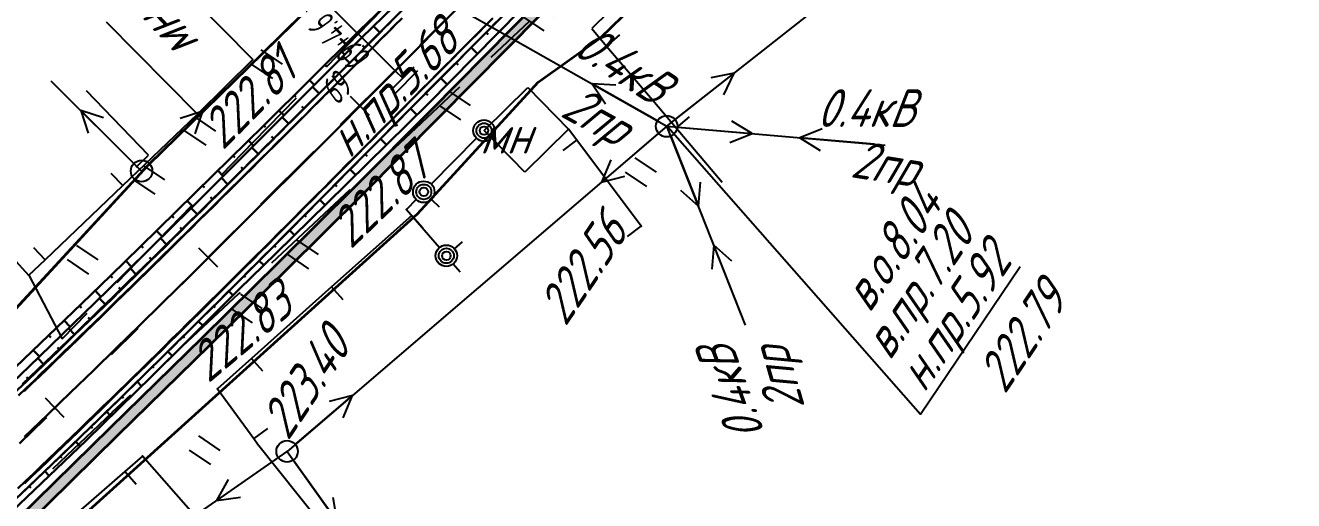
# Model space of a CAD drawing. Header units: millimetres. Extents: x -698 to 8131, y -704 to 4503.
# Drawn here: x 5026.2 to 5144.4, y 3588.9 to 3633.2 of the extents above; entities that cross this region are included whole.
import ezdxf

# ---------------------------------------------------------------- set-up
doc = ezdxf.new("R2010")
doc.units = ezdxf.units.MM
for name, pattern in [('CONTI', [0]), ('DASHED', [0.75, 0.5, -0.25]), ('STROT', [1.7, 0.5, -1.2])]:
    doc.linetypes.add(name, pattern=pattern)
for name, color, linetype, lineweight in [('10', 1, 'Continuous', 35), ('КОПИЯ_ОСЬ_13_ОТКОСЫ', 7, 'Continuous', 30), ('КОПИЯ_ОСЬ_ГРАНИЦЫ_ПОЛОС', 7, 'Continuous', 30), ('ОСЬ_ВЕРХ_ПОКРЫТИЯ_ГРАНИЦЫ_ПОЛОС', 7, 'Continuous', 30), ('ОСЬ_ВЕРХ_ПОКРЫТИЯ_ОСЬ', 1, 'Continuous', 30), ('Тротуар', 40, 'Continuous', 35)]:
    doc.layers.add(name, color=color, linetype=linetype, lineweight=lineweight)
for name, color, linetype in [('NAD_MDEFAULT', 7, 'CONTI'), ('PI_OTDEFAULT', 172, 'CONTI'), ('PI_TTDEFAULT', 5, 'CONTI'), ('SIT_LDEFAULT', 7, 'CONTI'), ('USLZNDEFAULT', 7, 'CONTI'), ('ОСЬ_ВЕРХ_ПОКРЫТИЯ_ПИКЕТЫ', 1, 'Continuous'), ('ОСЬ_ВЕРХ_ПОКРЫТИЯ_РАЗБИВКА_КРИВ', 1, 'Continuous'), ('разметка', 7, 'Continuous')]:
    doc.layers.add(name, color=color, linetype=linetype)
doc.styles.add('eskd', font='isocpeui.ttf', dxfattribs={"width": 1.2})
doc.styles.get("Standard").update_dxf_attribs({"font": 'isocpeui.ttf'})

# ---------------------------------------------------------------- blocks, each defined once
blk = doc.blocks.new('BL_2011')
at = {"color": 0}
for p, q in [((0, 0), (0, 2.4)), ((1.6, 0), (1.6, 2.4))]:
    blk.add_line(p, q, dxfattribs=at)
blk = doc.blocks.new('BL_20')
at = {"color": 0}
blk.add_circle((0, 0), 1, dxfattribs=at)
blk = doc.blocks.new('*U49')
at = {"layer": 'КОПИЯ_ОСЬ_13_ОТКОСЫ'}
for points in [[(655.62, 992.44), (661.78, 998.34), (664.5, 1000.98), (667.23, 1003.63), (670.62, 1006.95), (674.01, 1010.28), (678.75, 1014.95), (687.43, 1023.54), (687.72, 1023.81), (698.54, 1034.21)], [(650.71, 986.6), (656.88, 992.49), (663.02, 998.43), (665.73, 1001.09), (668.44, 1003.75), (671.82, 1007.09), (675.87, 1011.11), (681.25, 1016.48), (687.87, 1023.1), (698.93, 1033.83)], [(687.28, 1023.39), (687.43, 1023.24)], [(685.86, 1021.98), (686.3, 1021.53)], [(684.44, 1020.58), (684.59, 1020.42)], [(683.02, 1019.17), (683.47, 1018.71)], [(681.59, 1017.76), (681.75, 1017.6)], [(680.17, 1016.35), (680.65, 1015.88)], [(678.75, 1014.95), (678.91, 1014.78)], [(677.33, 1013.54), (677.81, 1013.05)], [(675.9, 1012.14), (676.07, 1011.97)], [(674.48, 1010.74), (674.98, 1010.23)], [(673.05, 1009.33), (673.22, 1009.16)], [(671.62, 1007.93), (672.14, 1007.41)], [(670.2, 1006.53), (670.37, 1006.35)], [(668.77, 1005.13), (669.29, 1004.6)], [(667.34, 1003.74), (667.52, 1003.55)], [(665.9, 1002.34), (666.44, 1001.79)], [(664.47, 1000.95), (664.65, 1000.76)], [(663.03, 999.56), (663.58, 998.99)], [(661.59, 998.17), (661.78, 997.97)], [(660.15, 996.78), (660.71, 996.2)], [(658.71, 995.4), (658.9, 995.2)], [(657.26, 994.02), (657.84, 993.42)]]:
    blk.add_lwpolyline(points, dxfattribs=at)

msp = doc.modelspace()

# ---------------------------------------------------------------- hatches: boundary and pattern name
at = {"layer": 'Тротуар', "lineweight": 30, "ltscale": 7}
msp.add_hatch(color=256, dxfattribs=at).paths.add_polyline_path([(5466.6, 3369.44), (5464.2, 3371.97), (5457, 3375.47), (5449.97, 3379.12), (5446.48, 3381.11), (5443.16, 3383.22), (5436.71, 3388.14), (5431.07, 3393.81), (5426.05, 3400.02), (5421.51, 3406.48), (5419.22, 3409.91), (5412.94, 3420.13), (5406.73, 3430.4), (5401.56, 3438.96), (5392.41, 3454.46), (5384.13, 3468.14), (5376.81, 3480.08), (5372.69, 3483.7), (5367.05, 3489.86), (5364.43, 3494.12), (5362.55, 3498.79), (5362.16, 3499.75), (5361.3, 3501.96), (5360.24, 3505.54), (5359.9, 3506.51), (5359.56, 3507.49), (5353.52, 3517.41), (5346.1, 3529.28), (5337.36, 3542.68), (5330.6, 3552.6), (5323.51, 3562.28), (5314.69, 3573.38), (5305.76, 3583.75), (5294.79, 3595.52), (5284.15, 3605.97), (5274.52, 3614.8), (5262.52, 3625.47), (5250.26, 3635.75), (5228.64, 3653.55), (5213.48, 3666.21), (5198.55, 3679.53), (5195.16, 3682.07), (5188.61, 3686.68), (5181.73, 3690.74), (5174.55, 3693.98), (5166.76, 3696.05), (5158.67, 3697.1), (5150.77, 3696.7), (5142.93, 3694.89), (5135.76, 3691.8), (5128.89, 3687.53), (5119.68, 3680.12), (5110.52, 3672.03), (5107.65, 3669.25), (5096.33, 3657.93), (5094.63, 3656.23), (5093.91, 3655.54), (5087.83, 3649.47), (5076.61, 3638.07), (5063.96, 3625.25), (5056.91, 3618.16), (5049.81, 3611.12), (5042.67, 3604.12), (5034.1, 3595.72), (5025.46, 3587.25), (5012.29, 3575.13), (5004.83, 3568.46), (5000.38, 3564.54), (4992.57, 3558.19), (4986.36, 3553.14), (4976.97, 3545.67), (4967.37, 3538.47), (4960.95, 3533.7), (4956.14, 3530.26), (4951.27, 3526.83), (4944.56, 3522.24), (4941.88, 3520.46), (4934.85, 3515.75), (4934.02, 3515.2), (4921.2, 3506.6), (4903.6, 3496.55), (4897.66, 3493.45), (4891.6, 3490.6), (4873.24, 3481.85), (4861.14, 3475.78), (4851.02, 3470.05), (4850.32, 3469.62), (4844.04, 3464.75), (4838.09, 3459.35), (4832.47, 3453.61), (4827.24, 3447.37), (4822.54, 3440.51), (4818.9, 3433.93), (4815.52, 3426.46), (4812.44, 3418.67), (4810.03, 3411.16), (4807.18, 3399.96), (4804.77, 3388.2), (4802.68, 3365.27), (4803.82, 3364.88), (4805.75, 3388.01), (4808.15, 3399.73), (4811.12, 3411.3), (4813.57, 3418.85), (4816.51, 3426.23), (4819.78, 3433.45), (4823.59, 3440.31), (4828.12, 3446.88), (4833.21, 3452.94), (4838.77, 3458.62), (4844.64, 3463.95), (4850.89, 3468.79), (4851.61, 3469.24), (4861.61, 3474.9), (4873.59, 3481.02), (4892.03, 3489.67), (4898.14, 3492.52), (4904.07, 3495.66), (4921.66, 3505.71), (4942.43, 3519.63), (4945.11, 3521.41), (4951.74, 3525.93), (4956.65, 3529.4), (4961.5, 3532.94), (4967.97, 3537.66), (4977.55, 3544.92), (4986.99, 3552.36), (4993.2, 3557.41), (5001.02, 3563.78), (5005.49, 3567.72), (5012.96, 3574.39), (5026.15, 3586.52), (5034.8, 3595), (5043.37, 3603.4), (5050.51, 3610.41), (5057.62, 3617.45), (5064.67, 3624.55), (5077.32, 3637.36), (5088.54, 3648.76), (5097.04, 3657.23), (5108.35, 3668.53), (5111.2, 3671.3), (5120.32, 3679.36), (5129.47, 3686.72), (5136.23, 3690.91), (5143.25, 3693.93), (5150.91, 3695.71), (5158.63, 3696.09), (5166.57, 3695.06), (5174.22, 3693.04), (5181.27, 3689.85), (5188.08, 3685.83), (5194.57, 3681.26), (5197.92, 3678.75), (5212.83, 3665.46), (5228, 3652.78), (5249.62, 3634.98), (5261.86, 3624.72), (5273.85, 3614.05), (5283.42, 3605.25), (5294.04, 3594.85), (5304.93, 3583.18), (5313.92, 3572.75), (5322.72, 3561.68), (5329.78, 3552.02), (5336.52, 3542.13), (5345.25, 3528.74), (5352.67, 3516.88), (5358.55, 3507.34), (5360.41, 3501.54), (5363.53, 3493.67), (5366.24, 3489.26), (5371.99, 3482.98), (5375.96, 3479.54), (5383.27, 3467.63), (5391.55, 3453.95), (5400.71, 3438.45), (5405.88, 3429.88), (5412.11, 3419.62), (5418.38, 3409.37), (5420.61, 3406.01), (5425.24, 3399.43), (5430.32, 3393.15), (5436.05, 3387.39), (5442.49, 3382.47), (5445.97, 3380.25), (5449.49, 3378.24), (5456.56, 3374.58), (5463.6, 3371.15), (5466.01, 3368.6), (5468.31, 3367.58), (5468.71, 3368.5)])

# ---------------------------------------------------------------- linework, layer by layer
at = {"linetype": 'Continuous'}
msp.add_lwpolyline([(5086.05, 3623.73), (5109.6, 3596.97), (5118.89, 3610.73)], dxfattribs=at)
at = {"layer": '10'}
for p, q in [((5130.95, 3711.81), (5048.29, 3630.55)), ((5079.81, 3632.06), (5095.46, 3647.28)), ((5079.81, 3632.06), (5095.46, 3647.28)), ((5073.97, 3627.89), (5079.81, 3632.06)), ((5073.97, 3627.89), (5079.81, 3632.06)), ((5048.29, 3630.55), (5037.59, 3620.13)), ((5062.71, 3615.63), (5073.97, 3627.89)), ((5062.71, 3615.63), (5073.97, 3627.89)), ((5037.59, 3620.13), (5021.95, 3603.21)), ((5025.73, 3582.28), (5062.71, 3615.63)), ((5025.73, 3582.28), (5062.71, 3615.63))]:
    msp.add_line(p, q, dxfattribs=at)
msp.add_lwpolyline([(5288.32, 3621.2), (5196.43, 3695.61), (5169.55, 3711.75), (5130.95, 3711.81), (5048.29, 3630.55), (5037.59, 3620.13), (5021.95, 3603.21), (5015.97, 3598.22), (5015.01, 3599.37), (5008.9, 3593.88), (4991.23, 3578.29), (4976.99, 3565.55), (4946.75, 3541.8), (4930.38, 3533.21), (4921.49, 3527.26), (4897.85, 3511.4), (4863.38, 3496.41), (4836.51, 3479.25), (4820.22, 3465.3), (4808.05, 3449.29), (4801.11, 3435.24), (4794.22, 3410.59), (4789.1, 3384.46), (4785.09, 3347.22)], dxfattribs=at)
at = {"layer": 'PI_TTDEFAULT', "color": 5}
for p in [(5042.22, 3624.9, 222.81), (5061.69, 3616.02, 222.81), (5083.57, 3614.46, 222.56), (5044.07, 3599.33, 222.83), (5050.57, 3593.5, 223.4), (5037.08, 3593.06, 222.81)]:
    msp.add_point(p, dxfattribs=at)
at = {"layer": 'SIT_LDEFAULT', "color": 7}
for p, q in [((5085.95, 3623.78), (5125.57, 3654.95)), ((5037, 3619.61), (5057.73, 3639.79)), ((5057.73, 3639.79), (5085.95, 3623.78)), ((5038.9, 3638.57), (5047.38, 3630.01)), ((5084.58, 3638.38), (5078.96, 3632.87)), ((5057.21, 3632.38), (5061.19, 3636.48)), ((5042.22, 3624.9), (5033.74, 3633.46)), ((5054.23, 3629.31), (5057.21, 3632.38)), ((5073.12, 3633.52), (5069.55, 3630.17)), ((5078.96, 3632.87), (5080.35, 3631.25)), ((5081.56, 3632.29), (5080.34, 3631.25)), ((5080.34, 3631.25), (5084.82, 3626.01)), ((5047.38, 3630.01), (5042.22, 3624.9)), ((5028.56, 3628.01), (5037, 3619.61)), ((5085.08, 3624.27), (5078.99, 3627.73)), ((5078.99, 3627.73), (5080.24, 3625.87)), ((5081.22, 3627.61), (5078.99, 3627.73)), ((5086.74, 3624.4), (5092.24, 3628.73)), ((5092.24, 3628.73), (5090.05, 3628.28)), ((5091.28, 3626.7), (5092.24, 3628.73)), ((5029.27, 3627.3), (5034.23, 3622.37)), ((5037.66, 3621.08), (5031.87, 3627.08)), ((5066.64, 3627.42), (5061.03, 3622.18)), ((5068.92, 3623.37), (5073, 3627.38)), ((5073, 3627.38), (5076.81, 3623.5)), ((5047.47, 3622.35), (5051.44, 3626.43)), ((5084.82, 3626.01), (5086.83, 3623.63)), ((5036.29, 3620.32), (5031.33, 3625.25)), ((5031.33, 3625.25), (5032.04, 3623.13)), ((5033.45, 3624.55), (5031.33, 3625.25)), ((5035.26, 3618.25), (5042.22, 3624.9)), ((5037.72, 3620.31), (5042.73, 3625.19)), ((5042.73, 3625.19), (5040.6, 3624.51)), ((5042, 3623.08), (5042.73, 3625.19)), ((5088.05, 3624.67), (5086.83, 3623.63)), ((5093.92, 3623.09), (5092.01, 3624.26)), ((5085.95, 3623.78), (5050.57, 3593.5)), ((5072.73, 3619.49), (5068.92, 3623.37)), ((5076.81, 3623.5), (5072.73, 3619.49)), ((5077.58, 3622.47), (5076.81, 3623.5)), ((5085.19, 3623.13), (5079.87, 3618.58)), ((5093.29, 3605.26), (5085.95, 3623.78)), ((5085.95, 3623.78), (5106.32, 3622.01)), ((5086.83, 3623.63), (5091.11, 3618.57)), ((5086.95, 3623.69), (5093.92, 3623.09)), ((5091.84, 3622.26), (5093.92, 3623.09)), ((5100.43, 3623.53), (5098.35, 3622.7)), ((5044.47, 3619.26), (5047.47, 3622.35)), ((5061.03, 3622.18), (5059.33, 3620.59)), ((5068.22, 3622.66), (5064.01, 3618.38)), ((5069.63, 3622.67), (5070.35, 3621.97)), ((5076.3, 3621.51), (5077.58, 3622.47)), ((5083.57, 3614.46), (5077.58, 3622.47)), ((5086.32, 3622.85), (5088.9, 3616.34)), ((5105.32, 3622.1), (5098.35, 3622.7)), ((5098.35, 3622.7), (5100.26, 3621.53)), ((5036.51, 3619.97), (5037.66, 3621.08)), ((5080.74, 3620.64), (5079.87, 3618.58)), ((5034.15, 3619.41), (5035.26, 3618.25)), ((5028.02, 3611.35), (5035.26, 3618.25)), ((5079.87, 3618.58), (5082.04, 3619.12)), ((5088.9, 3616.34), (5089.09, 3618.57)), ((5056.41, 3617.86), (5053.52, 3615.16)), ((5087.23, 3617.83), (5088.9, 3616.34)), ((5038.59, 3613.21), (5041.69, 3616.39)), ((5062.61, 3616.95), (5061.69, 3616.02)), ((5061.69, 3616.02), (5064.76, 3612.48)), ((5064.02, 3616.97), (5064.74, 3616.26)), ((5021.15, 3615.72), (5026.51, 3609.89)), ((5053.52, 3615.16), (5049.11, 3611.03)), ((5062.18, 3615.47), (5054.71, 3608.82)), ((5063.24, 3614.28), (5062.18, 3615.47)), ((5082.29, 3613.5), (5083.57, 3614.46)), ((5026.92, 3612.5), (5028.02, 3611.35)), ((5034.72, 3609.23), (5038.59, 3613.21)), ((5066.17, 3612.37), (5066.92, 3613.03)), ((5090.34, 3612.7), (5090.15, 3610.47)), ((5092.92, 3606.19), (5090.34, 3612.7)), ((5092.01, 3611.21), (5090.34, 3612.7)), ((5026.51, 3609.91), (5028.02, 3611.35)), ((5066.06, 3610.96), (5066.71, 3610.22)), ((5026.51, 3609.9), (5029.61, 3603.98)), ((5054.71, 3608.82), (5047.25, 3602.16)), ((5055.78, 3607.62), (5054.71, 3608.82)), ((5046.05, 3608.17), (5039.37, 3601.92)), ((5046.19, 3608.3), (5046.05, 3608.17)), ((5029.61, 3603.98), (5031.92, 3606.36)), ((5039.37, 3601.92), (5038.88, 3601.46)), ((5047.25, 3602.16), (5044.07, 3599.33)), ((5048.31, 3600.97), (5047.25, 3602.16)), ((5044.08, 3599.33), (5047.47, 3594.7)), ((5035.96, 3598.73), (5034.23, 3597.11)), ((5051.33, 3594.15), (5056.65, 3598.7)), ((5056.65, 3598.7), (5054.48, 3598.16)), ((5055.78, 3596.64), (5056.65, 3598.7)), ((5034.24, 3597.1), (5030, 3593.09)), ((5048.75, 3595.64), (5047.46, 3594.69)), ((5047.46, 3594.69), (5047.81, 3594.21)), ((5017.12, 3570.23), (5050.57, 3593.5)), ((5047.82, 3594.21), (5053.67, 3586.86)), ((5050.57, 3593.5), (5062.69, 3576.51)), ((5030.01, 3593.08), (5028.71, 3591.85)), ((5037.08, 3593.06), (5035.44, 3591.63)), ((5042.25, 3587.18), (5037.08, 3593.06)), ((5049.75, 3592.93), (5044, 3588.93)), ((5051.15, 3592.69), (5055.22, 3586.99)), ((5035.44, 3591.63), (5027.9, 3585.06)), ((5036.49, 3590.43), (5035.44, 3591.63)), ((5045.07, 3590.89), (5044, 3588.93)), ((5044, 3588.93), (5046.22, 3589.25)), ((5055.22, 3586.99), (5054.87, 3589.2))]:
    msp.add_line(p, q, dxfattribs=at)
for centre, radius in [((5068.92, 3623.37), 1), ((5068.92, 3623.37), 0.7), ((5068.92, 3623.37), 0.4), ((5063.31, 3617.67), 1), ((5063.31, 3617.67), 0.7), ((5063.31, 3617.67), 0.4), ((5065.41, 3611.72), 1), ((5065.41, 3611.72), 0.7), ((5065.41, 3611.72), 0.4)]:
    msp.add_circle(centre, radius, dxfattribs=at)
at = {"layer": 'КОПИЯ_ОСЬ_13_ОТКОСЫ'}
for points in [[(5024.36, 3598.18), (5030.52, 3604.1), (5032.57, 3606.09), (5035.29, 3608.74), (5038, 3611.4), (5040.71, 3614.07), (5044.09, 3617.41), (5048.81, 3622.1), (5056.83, 3630.1), (5058.41, 3631.69), (5106.4, 3679.87)], [(5023.82, 3587.68), (5028.67, 3592.3), (5034.85, 3598.28), (5041.66, 3604.98), (5044.37, 3607.66), (5047.75, 3611.03), (5051.79, 3615.08), (5057.84, 3621.17), (5063.37, 3626.75), (5111.36, 3674.93)], [(5020.35, 3595.52), (5026.53, 3601.41), (5032.66, 3607.35), (5035.37, 3610), (5038.08, 3612.67), (5041.46, 3616.01), (5045.51, 3620.02), (5050.9, 3625.4), (5057.51, 3632.02), (5068.57, 3642.74)], [(5024.23, 3587.25), (5029.08, 3591.87), (5031.15, 3593.86), (5031.84, 3594.52), (5037.98, 3600.54), (5040.7, 3603.22), (5043.41, 3605.92), (5046.11, 3608.61), (5049.53, 3611.94), (5054.3, 3616.61), (5063.7, 3625.85), (5074.5, 3636.83)], [(5059.22, 3632.5), (5058.62, 3633.09)], [(5069.13, 3632.52), (5069.32, 3632.33)], [(5057.81, 3631.08), (5057.6, 3631.29)], [(5056.39, 3629.67), (5055.78, 3630.28)], [(5067.72, 3631.11), (5068.3, 3630.53)], [(5066.31, 3629.69), (5066.51, 3629.49)], [(5054.98, 3628.25), (5054.78, 3628.46)], [(5064.9, 3628.27), (5065.5, 3627.68)], [(5053.56, 3626.84), (5052.95, 3627.45)], [(5063.48, 3626.86), (5063.68, 3626.66)], [(5052.15, 3625.43), (5051.94, 3625.63)], [(5062.08, 3625.44), (5062.67, 3624.84)], [(5050.73, 3624.02), (5050.12, 3624.63)], [(5060.67, 3624.02), (5060.85, 3623.83)], [(5047.9, 3621.19), (5047.29, 3621.8)], [(5049.32, 3622.6), (5049.11, 3622.81)], [(5059.26, 3622.6), (5059.82, 3622.04)], [(5057.85, 3621.18), (5058.03, 3621)], [(5046.48, 3619.78), (5046.28, 3619.98)], [(5056.44, 3619.76), (5056.97, 3619.23)], [(5045.06, 3618.37), (5044.46, 3618.98)], [(5055.03, 3618.34), (5055.2, 3618.18)], [(5043.64, 3616.96), (5043.44, 3617.17)], [(5042.22, 3615.56), (5041.62, 3616.16)], [(5053.62, 3616.92), (5054.12, 3616.43)], [(5052.21, 3615.5), (5052.36, 3615.35)], [(5040.8, 3614.15), (5040.6, 3614.35)], [(5050.8, 3614.09), (5051.26, 3613.63)], [(5039.37, 3612.75), (5038.78, 3613.35)], [(5049.38, 3612.67), (5049.53, 3612.53)], [(5037.95, 3611.35), (5037.75, 3611.55)], [(5047.97, 3611.26), (5048.39, 3610.83)], [(5036.52, 3609.95), (5035.93, 3610.55)], [(5035.09, 3608.55), (5034.89, 3608.75)], [(5046.56, 3609.84), (5046.69, 3609.71)], [(5033.66, 3607.15), (5033.07, 3607.75)], [(5045.14, 3608.43), (5045.53, 3608.03)], [(5043.72, 3607.02), (5043.85, 3606.89)], [(5032.22, 3605.75), (5032.03, 3605.96)], [(5042.3, 3605.61), (5042.7, 3605.21)], [(5030.79, 3604.36), (5030.2, 3604.97)], [(5040.88, 3604.21), (5041.01, 3604.07)], [(5029.35, 3602.97), (5029.16, 3603.17)], [(5027.91, 3601.59), (5027.33, 3602.19)], [(5039.45, 3602.81), (5039.86, 3602.39)], [(5038.02, 3601.41), (5038.16, 3601.27)], [(5026.46, 3600.2), (5026.27, 3600.4)], [(5036.6, 3600), (5037.01, 3599.58)], [(5035.17, 3598.6), (5035.31, 3598.46)], [(5033.74, 3597.21), (5034.15, 3596.78)], [(5032.3, 3595.82), (5032.44, 3595.67)], [(5030.86, 3594.43), (5031.29, 3593.99)], [(5029.43, 3593.03), (5029.56, 3592.89)], [(5027.98, 3591.65), (5028.4, 3591.21)], [(5026.54, 3590.27), (5026.67, 3590.12)]]:
    msp.add_lwpolyline(points, dxfattribs=at)
at = {"layer": 'КОПИЯ_ОСЬ_ГРАНИЦЫ_ПОЛОС'}
for points in [[(5025.48, 3590.04), (5026.2, 3590.73), (5026.93, 3591.42), (5027.65, 3592.12), (5028.37, 3592.81), (5029.09, 3593.5), (5029.82, 3594.19), (5030.54, 3594.89), (5031.26, 3595.58), (5031.97, 3596.28), (5032.69, 3596.98), (5033.41, 3597.67), (5034.13, 3598.37), (5034.84, 3599.07), (5035.56, 3599.77), (5036.28, 3600.46), (5036.99, 3601.16), (5037.7, 3601.86), (5038.42, 3602.56), (5039.13, 3603.26), (5039.84, 3603.97), (5040.56, 3604.67), (5041.27, 3605.37), (5041.98, 3606.07), (5042.69, 3606.77), (5043.4, 3607.48), (5044.11, 3608.18), (5044.82, 3608.88), (5045.53, 3609.59), (5046.24, 3610.29), (5046.94, 3611), (5047.65, 3611.7), (5048.36, 3612.41), (5049.07, 3613.11), (5049.77, 3613.82), (5050.48, 3614.52), (5051.19, 3615.23), (5051.89, 3615.94), (5052.6, 3616.64), (5053.3, 3617.35), (5054.01, 3618.06), (5054.71, 3618.76), (5055.42, 3619.47), (5056.12, 3620.18), (5056.83, 3620.88), (5057.53, 3621.59), (5058.24, 3622.3), (5058.94, 3623), (5059.64, 3623.71), (5060.35, 3624.42), (5061.05, 3625.13), (5061.76, 3625.83), (5062.46, 3626.54), (5063.16, 3627.25), (5063.87, 3627.95), (5064.57, 3628.66), (5065.28, 3629.37), (5065.98, 3630.07), (5066.68, 3630.78), (5067.39, 3631.49), (5068.09, 3632.19), (5068.8, 3632.9), (5069.5, 3633.61)], [(5025.92, 3599.76), (5026.63, 3600.44), (5027.34, 3601.13), (5028.06, 3601.81), (5028.77, 3602.49), (5029.48, 3603.18), (5030.19, 3603.86), (5030.9, 3604.55), (5031.61, 3605.23), (5032.32, 3605.92), (5033.03, 3606.61), (5033.73, 3607.3), (5034.44, 3607.99), (5035.15, 3608.67), (5035.86, 3609.36), (5036.56, 3610.05), (5037.27, 3610.75), (5037.98, 3611.44), (5038.68, 3612.13), (5039.39, 3612.82), (5040.09, 3613.51), (5040.8, 3614.21), (5041.5, 3614.9), (5042.21, 3615.59), (5042.91, 3616.29), (5043.61, 3616.98), (5044.32, 3617.68), (5045.02, 3618.37), (5045.72, 3619.07), (5046.43, 3619.76), (5047.13, 3620.46), (5047.83, 3621.15), (5048.53, 3621.85), (5049.24, 3622.55), (5049.94, 3623.24), (5050.64, 3623.94), (5051.34, 3624.64), (5052.05, 3625.34), (5052.75, 3626.03), (5053.45, 3626.73), (5054.15, 3627.43), (5054.85, 3628.13), (5055.56, 3628.82), (5056.26, 3629.52), (5056.96, 3630.23), (5057.67, 3630.94), (5058.37, 3631.65), (5059.08, 3632.36), (5059.78, 3633.06), (5060.49, 3633.77)], [(5025.92, 3599.76), (5026.63, 3600.44), (5027.35, 3601.13), (5028.06, 3601.81), (5028.77, 3602.49), (5029.48, 3603.18), (5030.19, 3603.86), (5030.9, 3604.55), (5031.61, 3605.24), (5032.32, 3605.92), (5033.03, 3606.61), (5033.74, 3607.3), (5034.44, 3607.99), (5035.15, 3608.68), (5035.86, 3609.37), (5036.57, 3610.06), (5037.27, 3610.75), (5037.98, 3611.44), (5038.68, 3612.13), (5039.39, 3612.82), (5040.09, 3613.51), (5040.8, 3614.21), (5041.5, 3614.9), (5042.21, 3615.59), (5042.91, 3616.29), (5043.62, 3616.98), (5044.32, 3617.68), (5045.02, 3618.37), (5045.72, 3619.07), (5046.43, 3619.76), (5047.13, 3620.46), (5047.83, 3621.16), (5048.54, 3621.85), (5049.24, 3622.55), (5049.94, 3623.25), (5050.64, 3623.94), (5051.35, 3624.64), (5052.05, 3625.34), (5052.75, 3626.04), (5053.45, 3626.73), (5054.15, 3627.43), (5054.86, 3628.13), (5055.56, 3628.83), (5056.26, 3629.52), (5056.96, 3630.23), (5057.67, 3630.94), (5058.37, 3631.65), (5059.08, 3632.36), (5059.78, 3633.06), (5060.49, 3633.77)], [(5025.55, 3598.72), (5026.26, 3599.4), (5026.98, 3600.08), (5027.69, 3600.77), (5028.4, 3601.45), (5029.12, 3602.13), (5029.83, 3602.82), (5030.54, 3603.5), (5031.25, 3604.19), (5031.96, 3604.88), (5032.67, 3605.56), (5033.38, 3606.25), (5034.09, 3606.94), (5034.79, 3607.63), (5035.5, 3608.32), (5036.21, 3609.01), (5036.92, 3609.7), (5037.62, 3610.39), (5038.33, 3611.08), (5039.03, 3611.77), (5039.74, 3612.47), (5040.44, 3613.16), (5041.15, 3613.85), (5041.85, 3614.54), (5042.56, 3615.24), (5043.26, 3615.93), (5043.97, 3616.63), (5044.67, 3617.32), (5045.37, 3618.02), (5046.08, 3618.71), (5046.78, 3619.41), (5047.48, 3620.1), (5048.19, 3620.8), (5048.89, 3621.5), (5049.59, 3622.19), (5050.29, 3622.89), (5051, 3623.59), (5051.7, 3624.29), (5052.4, 3624.98), (5053.1, 3625.68), (5053.8, 3626.38), (5054.51, 3627.08), (5055.21, 3627.77), (5055.91, 3628.47), (5056.61, 3629.17), (5057.32, 3629.88), (5058.02, 3630.59), (5058.73, 3631.29), (5059.43, 3632), (5060.14, 3632.71), (5060.84, 3633.42)]]:
    msp.add_lwpolyline(points, dxfattribs=at)
at = {"layer": 'ОСЬ_ВЕРХ_ПОКРЫТИЯ_ГРАНИЦЫ_ПОЛОС', "linetype": 'Continuous'}
for points in [[(5026.07, 3599.12), (5026.78, 3599.81), (5027.5, 3600.49), (5028.21, 3601.17), (5028.92, 3601.86), (5029.63, 3602.55), (5030.34, 3603.23), (5031.05, 3603.92), (5031.76, 3604.61), (5032.47, 3605.29), (5033.18, 3605.98), (5033.89, 3606.67), (5034.59, 3607.36), (5035.3, 3608.05), (5036.01, 3608.74), (5036.72, 3609.44), (5037.42, 3610.13), (5038.13, 3610.82), (5038.83, 3611.51), (5039.54, 3612.21), (5040.24, 3612.9), (5040.95, 3613.6), (5041.65, 3614.29), (5042.35, 3614.99), (5043.06, 3615.68), (5043.76, 3616.38), (5044.46, 3617.07), (5045.17, 3617.77), (5045.87, 3618.47), (5046.57, 3619.16), (5047.27, 3619.86), (5047.97, 3620.56), (5048.67, 3621.26), (5049.38, 3621.96), (5050.08, 3622.65), (5050.78, 3623.35), (5051.48, 3624.05), (5052.18, 3624.75), (5052.88, 3625.45), (5053.58, 3626.15), (5054.28, 3626.85), (5054.98, 3627.55), (5055.68, 3628.25), (5056.38, 3628.95), (5057.08, 3629.65), (5057.79, 3630.35), (5058.49, 3631.05), (5059.19, 3631.75), (5059.88, 3632.45), (5060.58, 3633.16), (5061.28, 3633.86)], [(5069.73, 3633.84), (5069.03, 3633.14), (5068.33, 3632.43), (5067.63, 3631.73), (5066.93, 3631.03), (5066.23, 3630.33), (5065.54, 3629.62), (5064.84, 3628.92), (5064.14, 3628.22), (5063.44, 3627.52), (5062.74, 3626.82), (5062.04, 3626.11), (5061.34, 3625.41), (5060.65, 3624.7), (5059.95, 3624), (5059.25, 3623.3), (5058.55, 3622.59), (5057.85, 3621.89), (5057.16, 3621.19), (5056.46, 3620.48), (5055.76, 3619.78), (5055.06, 3619.08), (5054.36, 3618.37), (5053.66, 3617.67), (5052.96, 3616.97), (5052.26, 3616.27), (5051.56, 3615.56), (5050.86, 3614.86), (5050.16, 3614.16), (5049.46, 3613.46), (5048.76, 3612.75), (5048.06, 3612.05), (5047.36, 3611.35), (5046.66, 3610.65), (5045.96, 3609.95), (5045.25, 3609.25), (5044.55, 3608.55), (5043.85, 3607.85), (5043.14, 3607.15), (5042.44, 3606.45), (5041.73, 3605.75), (5041.03, 3605.06), (5040.32, 3604.36), (5039.61, 3603.66), (5038.91, 3602.96), (5038.2, 3602.27), (5037.49, 3601.57), (5036.78, 3600.88), (5036.07, 3600.18), (5035.36, 3599.49), (5034.65, 3598.79), (5033.94, 3598.1), (5033.23, 3597.41), (5032.52, 3596.71), (5031.81, 3596.02), (5031.09, 3595.33), (5030.38, 3594.64), (5029.66, 3593.95), (5028.95, 3593.26), (5028.23, 3592.57), (5027.51, 3591.89), (5026.79, 3591.2), (5026.08, 3590.51)], [(5025.7, 3589.46), (5026.42, 3590.15), (5027.14, 3590.84), (5027.86, 3591.52), (5028.58, 3592.21), (5029.29, 3592.9), (5030.01, 3593.59), (5030.72, 3594.28), (5031.44, 3594.97), (5032.15, 3595.66), (5032.87, 3596.36), (5033.58, 3597.05), (5034.29, 3597.74), (5035, 3598.43), (5035.71, 3599.13), (5036.42, 3599.82), (5037.13, 3600.52), (5037.84, 3601.21), (5038.55, 3601.91), (5039.26, 3602.61), (5039.97, 3603.3), (5040.67, 3604), (5041.38, 3604.7), (5042.08, 3605.4), (5042.79, 3606.1), (5043.49, 3606.8), (5044.2, 3607.5), (5044.9, 3608.2), (5045.61, 3608.9), (5046.31, 3609.6), (5047.01, 3610.3), (5047.71, 3611), (5048.41, 3611.7), (5049.12, 3612.4), (5049.82, 3613.1), (5050.52, 3613.8), (5051.22, 3614.51), (5051.92, 3615.21), (5052.62, 3615.91), (5053.32, 3616.61), (5054.02, 3617.32), (5054.72, 3618.02), (5055.42, 3618.72), (5056.11, 3619.43), (5056.81, 3620.13), (5057.51, 3620.83), (5058.21, 3621.54), (5058.91, 3622.24), (5059.61, 3622.95), (5060.3, 3623.65), (5061, 3624.35), (5061.7, 3625.06), (5062.4, 3625.76), (5063.09, 3626.46), (5063.79, 3627.16), (5064.49, 3627.87), (5065.19, 3628.57), (5065.89, 3629.27), (5066.59, 3629.97), (5067.29, 3630.68), (5067.99, 3631.38), (5068.69, 3632.08), (5069.39, 3632.78), (5070.09, 3633.49)], [(5025.72, 3599.49), (5026.44, 3600.17), (5027.15, 3600.85), (5027.86, 3601.54), (5028.57, 3602.22), (5029.28, 3602.91), (5029.99, 3603.59), (5030.7, 3604.28), (5031.41, 3604.97), (5032.12, 3605.65), (5032.83, 3606.34), (5033.54, 3607.03), (5034.25, 3607.72), (5034.95, 3608.41), (5035.66, 3609.1), (5036.37, 3609.79), (5037.07, 3610.49), (5037.78, 3611.18), (5038.48, 3611.87), (5039.19, 3612.56), (5039.89, 3613.26), (5040.59, 3613.95), (5041.3, 3614.65), (5042, 3615.34), (5042.71, 3616.04), (5043.41, 3616.73), (5044.11, 3617.43), (5044.81, 3618.12), (5045.52, 3618.82), (5046.22, 3619.52), (5046.92, 3620.22), (5047.62, 3620.91), (5048.32, 3621.61), (5049.02, 3622.31), (5049.72, 3623.01), (5050.43, 3623.71), (5051.13, 3624.41), (5051.83, 3625.1), (5052.53, 3625.8), (5053.23, 3626.5), (5053.93, 3627.2), (5054.63, 3627.9), (5055.33, 3628.6), (5056.03, 3629.3), (5056.73, 3630), (5057.43, 3630.7), (5058.13, 3631.4), (5058.83, 3632.1), (5059.53, 3632.81), (5060.23, 3633.51)]]:
    msp.add_lwpolyline(points, dxfattribs=at)
at = {"layer": 'ОСЬ_ВЕРХ_ПОКРЫТИЯ_ОСЬ'}
msp.add_lwpolyline([(5026.1, 3594.85), (5028.24, 3596.9), (5030.38, 3598.97), (5032.52, 3601.03), (5034.65, 3603.11), (5036.77, 3605.18), (5038.89, 3607.27), (5041.71, 3610.05), (5044.53, 3612.84), (5048.04, 3616.33), (5052.24, 3620.53), (5060.63, 3628.95), (5060.63, 3628.95), (5108.87, 3677.4)], dxfattribs=at)
at = {"layer": 'ОСЬ_ВЕРХ_ПОКРЫТИЯ_ПИКЕТЫ'}
for p, q in [((5058.25, 3624.79), (5056.48, 3626.56)), ((5058.25, 3624.79), (5056.48, 3626.56)), ((5044.1, 3610.65), (5042.34, 3612.43)), ((5029.79, 3596.65), (5028.05, 3598.45))]:
    msp.add_line(p, q, dxfattribs=at)
at = {"layer": 'ОСЬ_ВЕРХ_ПОКРЫТИЯ_РАЗБИВКА_КРИВ'}
for p, q in [((5060.63, 3628.95), (5052.48, 3637.07)), ((5060.28, 3627.18), (5062.4, 3629.31)), ((5060.63, 3628.95), (5061.34, 3628.25)), ((5060.64, 3626.83), (5062.75, 3628.96))]:
    msp.add_line(p, q, dxfattribs=at)
at = {"layer": 'разметка', "linetype": 'DASHED', "lineweight": 30, "ltscale": 14}
msp.add_lwpolyline([(5075.34, 3643.72), (5040.01, 3608.34, 1), (5040.01, 3608.34)], format="xyb", dxfattribs=at)
at = {"layer": 'разметка', "linetype": 'STROT', "lineweight": 30, "ltscale": 7}
msp.add_arc((4545.8, 4098.19), 695.84, 309.67497, 315.25381, dxfattribs=at)
at = {"layer": 'Тротуар', "linetype": 'Continuous'}
for points in [[(5025.46, 3587.25), (5034.1, 3595.72), (5042.67, 3604.12), (5049.81, 3611.12), (5056.91, 3618.16), (5063.96, 3625.25), (5076.61, 3638.07), (5087.83, 3649.47), (5096.33, 3657.93), (5107.65, 3669.25), (5110.52, 3672.03), (5119.68, 3680.12), (5128.89, 3687.53), (5135.76, 3691.8), (5142.93, 3694.89), (5150.77, 3696.7)], [(5026.15, 3586.52), (5034.8, 3595), (5043.37, 3603.4), (5050.51, 3610.41), (5057.62, 3617.45), (5064.67, 3624.55), (5077.32, 3637.36), (5088.54, 3648.76), (5097.04, 3657.23), (5108.35, 3668.53), (5111.2, 3671.3), (5120.32, 3679.36), (5129.47, 3686.72), (5136.23, 3690.91), (5143.25, 3693.93), (5150.91, 3695.71)]]:
    msp.add_lwpolyline(points, dxfattribs=at)

# ---------------------------------------------------------------- block references
at = {"layer": 'USLZNDEFAULT', "color": 7, "rotation": 56}
for name, p in [('BL_2011', (5074.53, 3632.67)), ('BL_2011', (5049.24, 3628.22)), ('BL_2011', (5066.76, 3624.38)), ('BL_2011', (5043.04, 3622.01)), ('BL_20', (5085.95, 3623.78)), ('BL_20', (5037, 3619.61)), ('BL_2011', (5084.11, 3618.17)), ('BL_2011', (5038.28, 3617.46)), ('BL_2011', (5032.08, 3610.02)), ('BL_2011', (5052.59, 3610.51)), ('BL_2011', (5047.34, 3605.48)), ('BL_2011', (5043.45, 3592.27)), ('BL_20', (5050.57, 3593.5))]:
    msp.add_blockref(name, p, dxfattribs=at)
at = {"layer": 'КОПИЯ_ОСЬ_13_ОТКОСЫ'}
msp.add_blockref('*U49', (4369.64, 2608.91), dxfattribs=at)

# ---------------------------------------------------------------- texts
at = {"layer": 'NAD_MDEFAULT', "color": 7, "style": 'eskd', "oblique": 10, "width": 0.8}
for s, rotation, p in [('мн', 132.744, (5042.54, 3631.57)), ('н.пр.5.68', 45.8065, (5056.4, 3620.69)), ('0.4кВ', 327, (5077.06, 3630.6)), ('2пр', 331, (5075.91, 3624.78)), ('2пр', 351, (5102.99, 3619.06)), ('в.о.8.04', 56, (5104.85, 3606.29)), ('в.пр.7.20', 56, (5106.74, 3601.86)), ('н.пр.5.92', 56, (5109.97, 3598.88)), ('0.4кВ', 110.1003, (5095.17, 3595.12)), ('2пр', 106.1003, (5098.85, 3597.65))]:
    msp.add_text(s, height=3.5, rotation=rotation, dxfattribs=at).set_placement(p)
for s, p in [('0.4кВ', (5099.89, 3623.72)), ('мн', (5068.53, 3621.24))]:
    msp.add_text(s, height=3.5, dxfattribs=at).set_placement(p)
at = {"layer": 'PI_OTDEFAULT', "color": 172, "style": 'eskd', "oblique": 10, "width": 0.8}
for s, rotation, p in [('222.81', 45.4411, (5044.58, 3621.46)), ('222.87', 43.9973, (5056.49, 3612.25)), ('222.56', 56, (5076.51, 3605.04)), ('222.79', 56, (5117.46, 3598.74)), ('222.83', 40, (5043.21, 3599.78)), ('223.40', 56, (5050.65, 3594.4))]:
    msp.add_text(s, height=3.5, rotation=rotation, dxfattribs=at).set_placement(p)
at = {"layer": 'ОСЬ_ВЕРХ_ПОКРЫТИЯ_ПИКЕТЫ', "width": 0.6}
msp.add_text('69', height=2.5, rotation=45.1063, dxfattribs=at).set_placement((5055.24, 3625.67))
at = {"layer": 'ОСЬ_ВЕРХ_ПОКРЫТИЯ_РАЗБИВКА_КРИВ', "width": 0.6}
msp.add_text('69+4.6', height=2.5, rotation=135.1193, dxfattribs=at).set_placement((5058.51, 3630.36))

doc.saveas('drawing.dxf')
